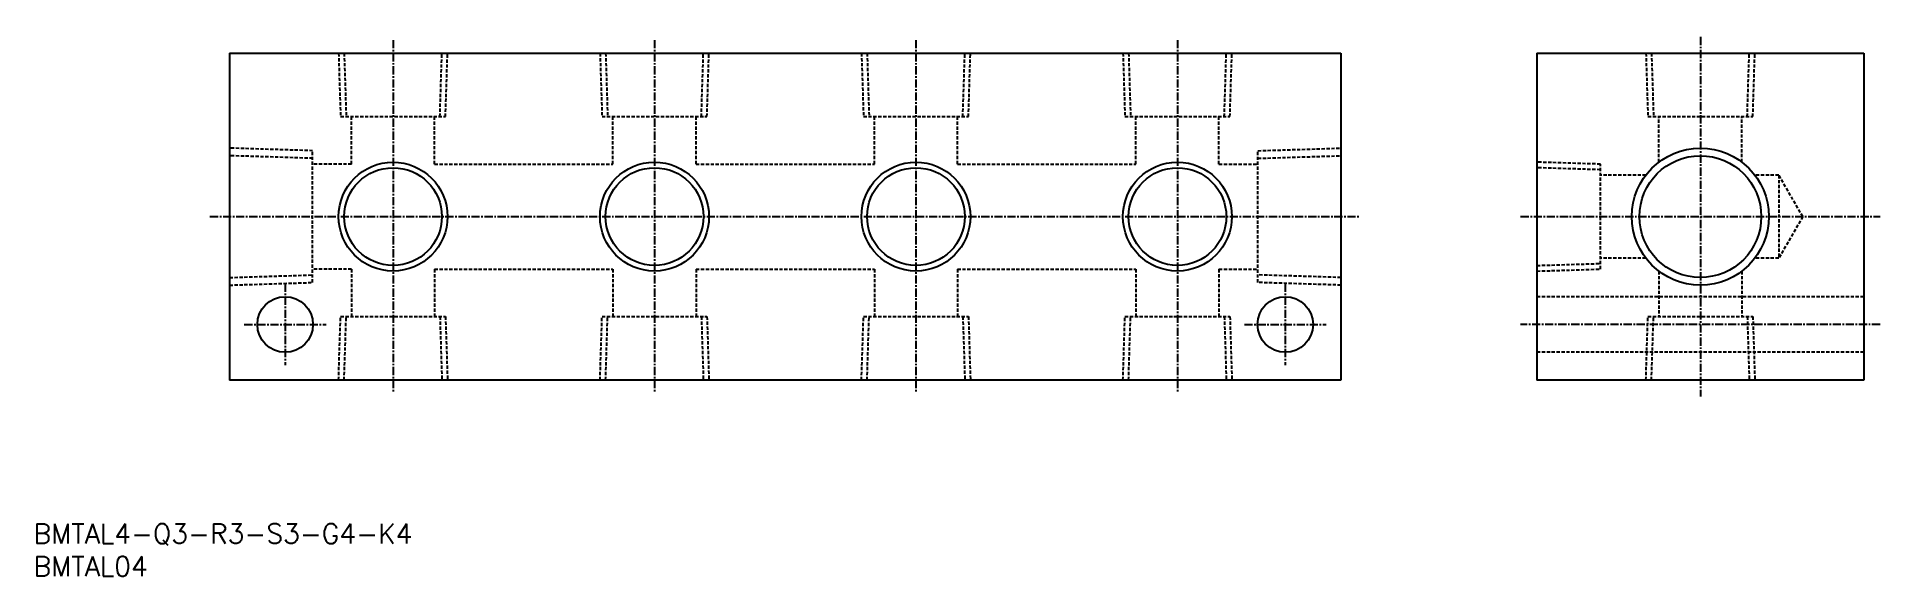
# Model space of a CAD drawing. Extents: x 1 to 283, y 0 to 82.
import ezdxf

# ---------------------------------------------------------------- set-up
doc = ezdxf.new("R2010")
doc.units = 0
doc.linetypes.add('CENTER', pattern=[2, 1.25, -0.25, 0.25, -0.25])
doc.linetypes.add('DASHED', pattern=[0.75, 0.5, -0.25])
doc.layers.get('0').update_dxf_attribs({"linetype": 'CONTINUOUS'})
doc.layers.add('CENTER', color=1, linetype='CENTER')
doc.styles.get("Standard").update_dxf_attribs({"font": 'txt.shx'})

# ---------------------------------------------------------------- blocks, each defined once
blk = doc.blocks.new('*U21')
at = {"color": 7, "linetype": 'CONTINUOUS'}
blk.add_text('BMTAL04', height=3, dxfattribs=at).set_placement((0, 0))
blk = doc.blocks.new('*U22')
at = {"color": 7, "linetype": 'CONTINUOUS'}
blk.add_text('BMTAL4-Q3-R3-S3-G4-K4', height=3, dxfattribs=at).set_placement((0, 5))

msp = doc.modelspace()

# ---------------------------------------------------------------- linework, layer by layer
at = {"color": 7, "linetype": 'CONTINUOUS'}
for p, q in [((30, 80), (200, 80)), ((30, 80), (30, 30)), ((200, 80), (200, 30)), ((230, 80), (230, 30)), ((230, 80), (280, 80)), ((280, 80), (280, 30)), ((200, 30), (30, 30)), ((280, 30), (230, 30))]:
    msp.add_line(p, q, dxfattribs=at)
at = {"color": 3, "linetype": 'DASHED'}
for p, q in [((46.669, 80), (46.972125, 70.3)), ((47.525, 80), (47.828125, 70.3)), ((62.171875, 70.3), (62.475, 80)), ((63.027875, 70.3), (63.331, 80)), ((86.669, 80), (86.972125, 70.3)), ((87.525, 80), (87.828125, 70.3)), ((102.171875, 70.3), (102.475, 80)), ((103.027875, 70.3), (103.331, 80)), ((126.669, 80), (126.972125, 70.3)), ((127.525, 80), (127.828125, 70.3)), ((142.171875, 70.3), (142.475, 80)), ((143.027875, 70.3), (143.331, 80)), ((166.669, 80), (166.972125, 70.3)), ((167.525, 80), (167.828125, 70.3)), ((182.171875, 70.3), (182.475, 80)), ((183.027875, 70.3), (183.331, 80)), ((246.669, 80), (246.972125, 70.3)), ((247.525, 80), (247.828125, 70.3)), ((262.171875, 70.3), (262.475, 80)), ((263.027875, 70.3), (263.331, 80)), ((46.972125, 70.3), (63.027875, 70.3)), ((48.65, 63.05), (48.65, 70.3)), ((61.35, 63.05), (61.35, 70.3)), ((86.972125, 70.3), (103.027875, 70.3)), ((88.65, 63.05), (88.65, 70.3)), ((101.35, 63.05), (101.35, 70.3)), ((126.972125, 70.3), (143.027875, 70.3)), ((128.65, 63.05), (128.65, 70.3)), ((141.35, 63.05), (141.35, 70.3)), ((166.972125, 70.3), (183.027875, 70.3)), ((168.65, 63.05), (168.65, 70.3)), ((181.35, 63.05), (181.35, 70.3)), ((246.972125, 70.3), (263.027875, 70.3)), ((248.65, 63.333997), (248.65, 70.3)), ((261.35, 63.333997), (261.35, 70.3)), ((42.7, 65.080625), (30, 65.4775)), ((42.7, 44.919375), (42.7, 65.080625)), ((187.3, 65.080625), (200, 65.4775)), ((187.3, 44.919375), (187.3, 65.080625)), ((42.7, 63.918625), (30, 64.3155)), ((48.65, 63.05), (42.7, 63.05)), ((61.35, 63.05), (88.65, 63.05)), ((101.35, 63.05), (128.65, 63.05)), ((141.35, 63.05), (168.65, 63.05)), ((181.35, 63.05), (187.3, 63.05)), ((187.3, 63.918625), (200, 64.3155)), ((239.7, 63.027875), (230, 63.331)), ((239.7, 62.171875), (230, 62.475)), ((239.7, 46.972125), (239.7, 63.027875)), ((246.666003, 61.35), (239.7, 61.35)), ((267, 61.35), (263.333997, 61.35)), ((267, 61.35), (267, 48.65)), ((270.666174, 55), (267, 61.35)), ((270.666174, 55), (267, 48.65)), ((246.666003, 48.65), (239.7, 48.65)), ((267, 48.65), (263.333997, 48.65)), ((30, 45.6845), (42.7, 46.081375)), ((48.65, 46.95), (42.7, 46.95)), ((48.65, 46.95), (48.65, 39.7)), ((61.35, 46.95), (61.35, 39.7)), ((61.35, 46.95), (88.65, 46.95)), ((88.65, 46.95), (88.65, 39.7)), ((101.35, 46.95), (101.35, 39.7)), ((101.35, 46.95), (128.65, 46.95)), ((128.65, 46.95), (128.65, 39.7)), ((141.35, 46.95), (141.35, 39.7)), ((141.35, 46.95), (168.65, 46.95)), ((168.65, 46.95), (168.65, 39.7)), ((181.35, 46.95), (181.35, 39.7)), ((181.35, 46.95), (187.3, 46.95)), ((200, 45.6845), (187.3, 46.081375)), ((230, 47.525), (239.7, 47.828125)), ((230, 46.669), (239.7, 46.972125)), ((248.65, 46.666003), (248.65, 39.7)), ((261.35, 46.666003), (261.35, 39.7)), ((30, 44.5225), (42.7, 44.919375)), ((200, 44.5225), (187.3, 44.919375)), ((280, 42.75), (230, 42.75)), ((46.669, 30), (46.972125, 39.7)), ((46.972125, 39.7), (63.027875, 39.7)), ((47.525, 30), (47.828125, 39.7)), ((62.171875, 39.7), (62.475, 30)), ((63.027875, 39.7), (63.331, 30)), ((86.669, 30), (86.972125, 39.7)), ((86.972125, 39.7), (103.027875, 39.7)), ((87.525, 30), (87.828125, 39.7)), ((102.171875, 39.7), (102.475, 30)), ((103.027875, 39.7), (103.331, 30)), ((126.669, 30), (126.972125, 39.7)), ((126.972125, 39.7), (143.027875, 39.7)), ((127.525, 30), (127.828125, 39.7)), ((142.171875, 39.7), (142.475, 30)), ((143.027875, 39.7), (143.331, 30)), ((166.669, 30), (166.972125, 39.7)), ((166.972125, 39.7), (183.027875, 39.7)), ((167.525, 30), (167.828125, 39.7)), ((182.171875, 39.7), (182.475, 30)), ((183.027875, 39.7), (183.331, 30)), ((246.669, 30), (246.972125, 39.7)), ((246.972125, 39.7), (263.027875, 39.7)), ((247.525, 30), (247.828125, 39.7)), ((262.171875, 39.7), (262.475, 30)), ((263.027875, 39.7), (263.331, 30)), ((280, 34.25), (230, 34.25))]:
    msp.add_line(p, q, dxfattribs=at)
at = {"color": 3, "linetype": 'CONTINUOUS'}
for centre, radius in [((255, 55), 10.4775), ((55, 55), 8.331), ((95, 55), 8.331), ((135, 55), 8.331), ((175, 55), 8.331)]:
    msp.add_circle(centre, radius, dxfattribs=at)
at = {"color": 7, "linetype": 'CONTINUOUS'}
for centre, radius in [((55, 55), 7.475), ((95, 55), 7.475), ((135, 55), 7.475), ((175, 55), 7.475), ((255, 55), 9.3155), ((38.5, 38.5), 4.25), ((191.5, 38.5), 4.25)]:
    msp.add_circle(centre, radius, dxfattribs=at)
at = {"layer": 'CENTER', "color": 1, "linetype": 'CENTER'}
for p, q in [((55, 82), (55, 28)), ((95, 82), (95, 28)), ((135, 82), (135, 28)), ((175, 82), (175, 28)), ((255, 82.5), (255, 27.5)), ((27, 55), (203, 55)), ((227.5, 55), (282.5, 55)), ((38.5, 44.75), (38.5, 32.25)), ((191.5, 44.75), (191.5, 32.25)), ((32.25, 38.5), (44.75, 38.5)), ((185.25, 38.5), (197.75, 38.5)), ((282.5, 38.5), (227.5, 38.5))]:
    msp.add_line(p, q, dxfattribs=at)

# ---------------------------------------------------------------- block references
at = {"color": 7, "linetype": 'CONTINUOUS'}
for name in ['*U22', '*U21']:
    msp.add_blockref(name, (0, 0), dxfattribs=at)

doc.saveas('drawing.dxf')
